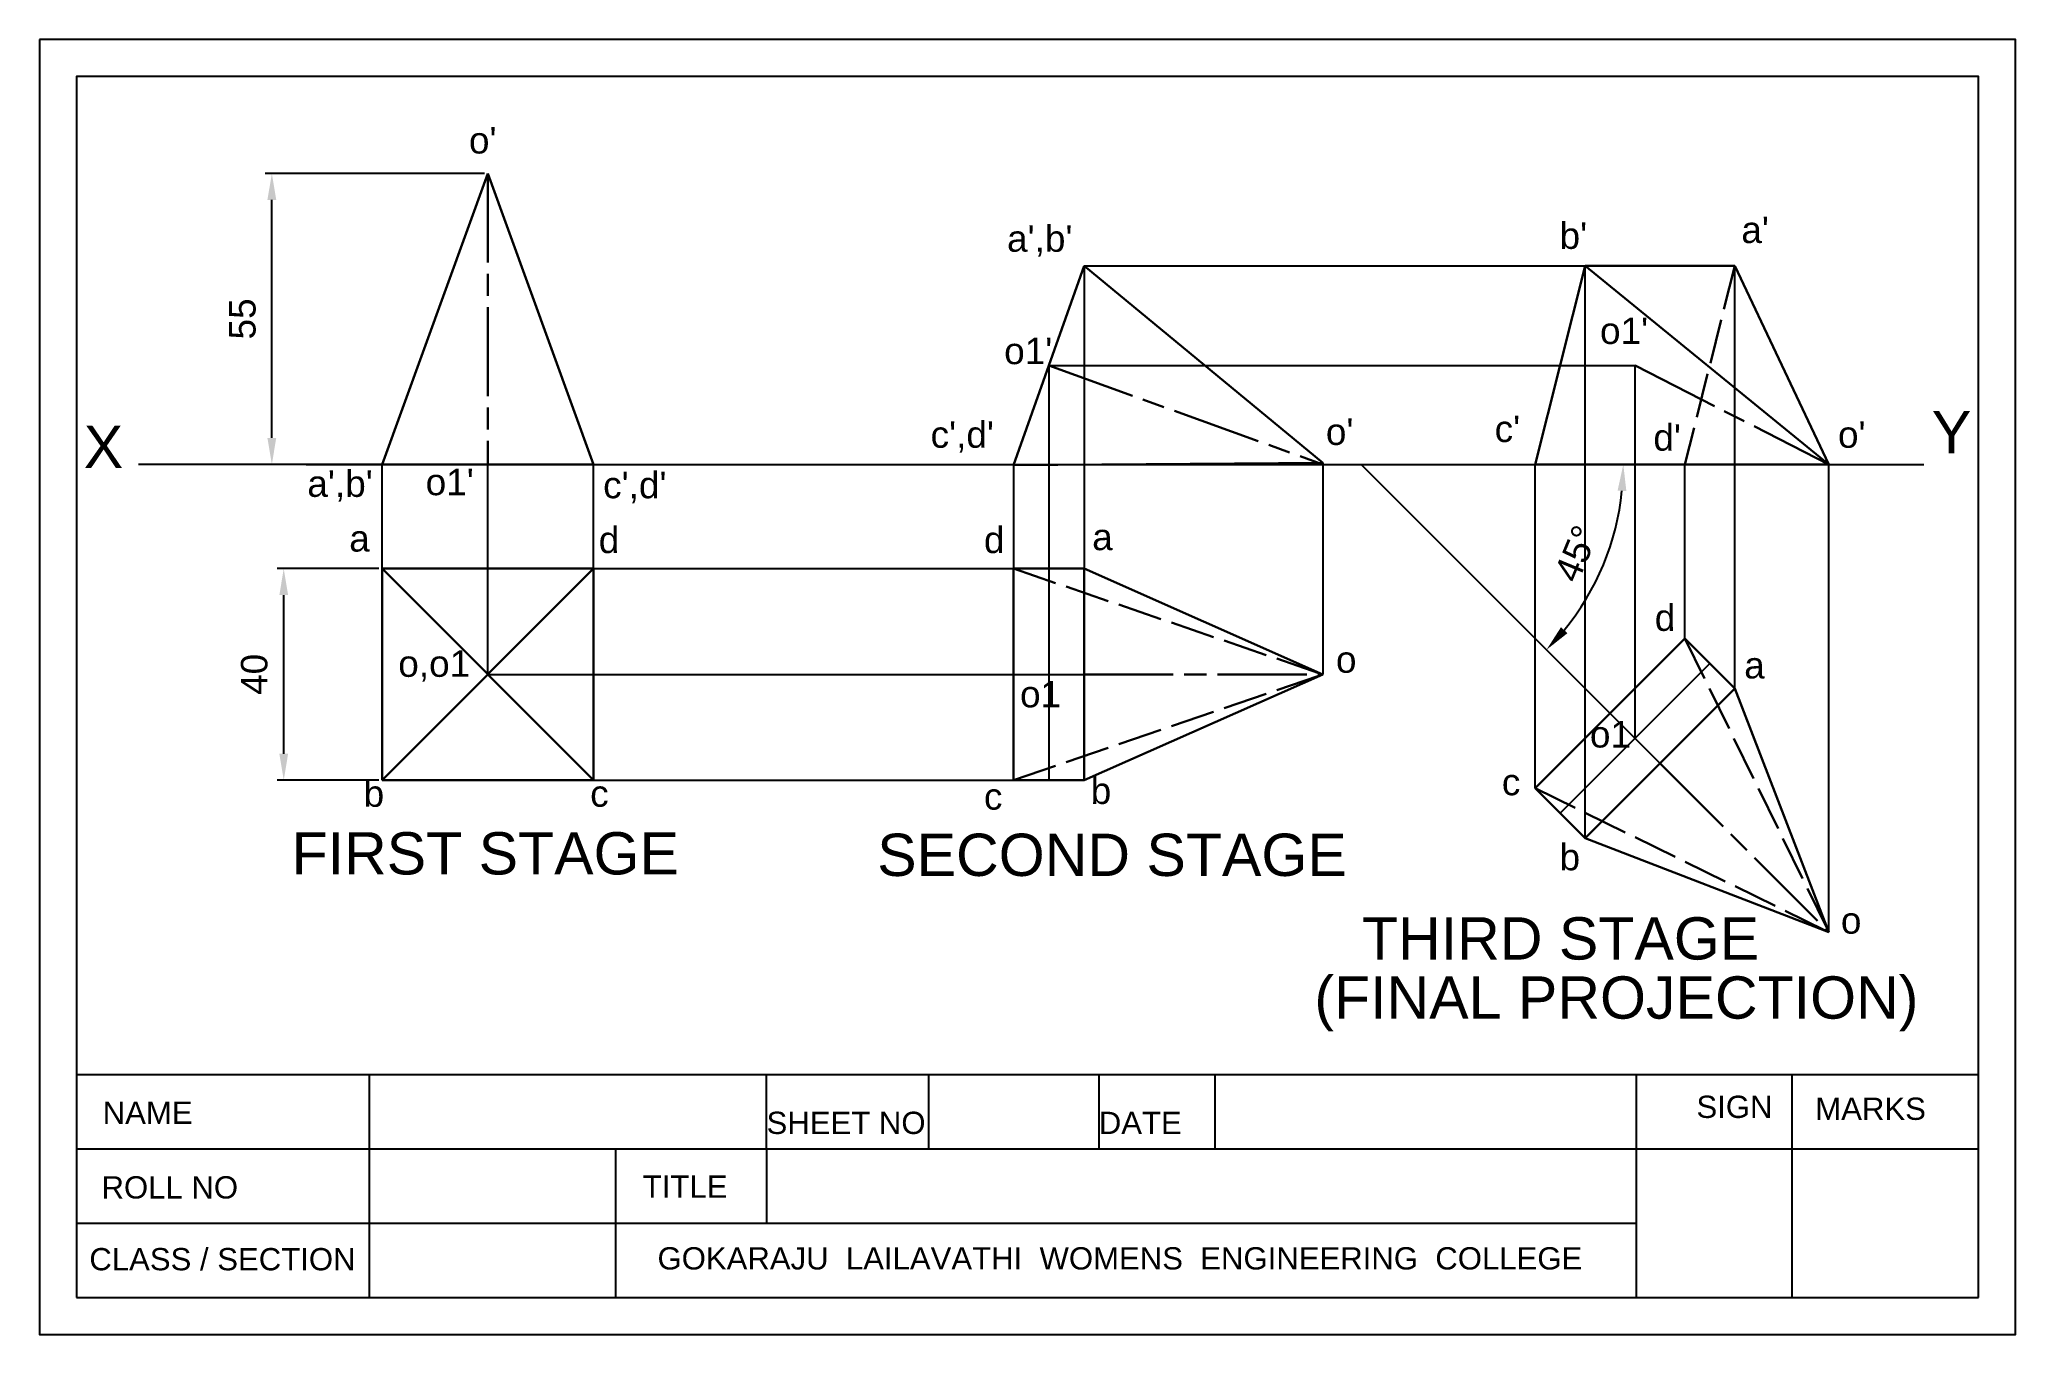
# Model space of a CAD drawing. Header units: millimetres. Extents: x 0 to 266, y 0 to 174.
import ezdxf

# ---------------------------------------------------------------- set-up
doc = ezdxf.new("R2010")
doc.units = ezdxf.units.MM
doc.linetypes.add('ACAD_ISO02W100', pattern=[15, 12, -3])
doc.linetypes.add('ACAD_ISO08W100', pattern=[36, 24, -3, 6, -3])
doc.styles.get("Standard").update_dxf_attribs({"font": 'arial.ttf'})
doc.dimstyles.new('ISO-25', dxfattribs={"dimtxt": 5, "dimasz": 5, "dimexe": 1.25, "dimexo": 0.625, "dimgap": 3, "dimtad": 1, "dimdec": 0, "dimtxsty": 'Standard', "dimcen": 2.5, "dimadec": 0, "dimazin": 0, "dimtfac": 1, "dimtdec": 0, "dimtmove": 0, "dimatfit": 3, "dimfxl": 1, "dimarcsym": 0})

# ---------------------------------------------------------------- blocks, each defined once
blk = doc.blocks.new('*D4')
at = {"color": 0, "lineweight": -2, "transparency": 16777216}
for p, q in [((45.7, 103.14), (32.01, 103.14)), ((32.9, 78.21), (32.9, 99.58)), ((45.7, 74.65), (32.01, 74.65))]:
    blk.add_line(p, q, dxfattribs=at)
at = {"color": 0, "transparency": 16777216}
for points in [[(32.31, 99.58), (33.49, 99.58), (32.9, 103.14)], [(32.31, 78.21), (33.49, 78.21), (32.9, 74.65)]]:
    blk.add_solid(points, dxfattribs=at)
at = {"layer": 'Defpoints', "color": 0, "transparency": 16777216}
for p in [(32.9, 103.14), (46.14, 103.14), (46.14, 74.65)]:
    blk.add_point(p, dxfattribs=at)
at = {"color": 0, "lineweight": 5, "transparency": 16777216, "insert": (28.94, 88.9), "char_height": 3.562, "attachment_point": 5, "rotation": 90}
blk.add_mtext('40', dxfattribs=at)
blk = doc.blocks.new('*D5')
at = {"color": 0, "lineweight": -2, "transparency": 16777216}
for p, q in [((59.95, 156.36), (30.4, 156.36)), ((31.3, 120.74), (31.3, 152.8)), ((59.95, 117.18), (30.4, 117.18))]:
    blk.add_line(p, q, dxfattribs=at)
at = {"color": 0, "transparency": 16777216}
for points in [[(30.7, 152.8), (31.89, 152.8), (31.3, 156.36)], [(30.7, 120.74), (31.89, 120.74), (31.3, 117.18)]]:
    blk.add_solid(points, dxfattribs=at)
at = {"layer": 'Defpoints', "color": 0, "transparency": 16777216}
for p in [(31.3, 156.36), (60.39, 156.36), (60.39, 117.18)]:
    blk.add_point(p, dxfattribs=at)
at = {"color": 0, "lineweight": 5, "transparency": 16777216, "insert": (27.35, 136.77), "char_height": 3.562, "attachment_point": 5, "rotation": 90}
blk.add_mtext('55', dxfattribs=at)
blk = doc.blocks.new('*D6')
at = {"color": 0, "lineweight": -2, "ltscale": 0.5, "transparency": 16777216}
blk.add_arc((178.04, 117.18), 35.32, 320.7804, 354.2196, dxfattribs=at)
at = {"color": 0, "ltscale": 0.5, "transparency": 16777216}
for points in [[(212.59, 113.65), (213.77, 113.59), (213.36, 117.18)], [(205.84, 94.45), (204.96, 95.25), (203.01, 92.21)]]:
    blk.add_solid(points, dxfattribs=at)
at = {"layer": 'Defpoints', "color": 0, "ltscale": 0.5, "transparency": 16777216}
for p in [(35.91, 117.18), (178.04, 117.18), (253.85, 117.18), (208.63, 99.52), (211.58, 83.64)]:
    blk.add_point(p, dxfattribs=at)
at = {"color": 0, "lineweight": 25, "ltscale": 0.5, "transparency": 16777216, "insert": (207.02, 105.17), "char_height": 3.562, "attachment_point": 5, "rotation": 67.5}
blk.add_mtext('45°', dxfattribs=at)
blk = doc.blocks.new('GOKARAJU3')
for p, q in [((5, 169.4), (5, 5)), ((261.19, 169.4), (5, 169.4)), ((261.19, 5), (261.19, 169.4)), ((5, 35), (261.19, 35)), ((44.39, 35), (44.39, 5)), ((97.94, 25), (97.94, 35)), ((119.76, 35), (119.76, 25)), ((142.7, 35), (142.7, 25)), ((158.32, 35), (158.32, 25)), ((215.08, 35), (215.08, 5)), ((236.07, 35), (236.07, 5)), ((5, 25), (261.19, 25)), ((77.59, 25), (77.59, 5)), ((97.94, 25), (97.94, 15)), ((5, 15), (215.08, 15)), ((5, 5), (261.19, 5))]:
    blk.add_line(p, q)
blk.add_lwpolyline([(0, 174.4), (0, 0), (266.19, 0), (266.19, 174.4)], close=True)
at = {"char_height": 3}
for s, width, insert, attachment_point in [('SIGN', 10.7612, (223.21, 32.16), 1), ('MARKS', 16.273, (239.22, 31.9), 1), ('NAME', 15.9424, (8.51, 31.36), 1), ('SHEET NO', 21.0026, (97.94, 30), 1), ('DATE', 14.9315, (142.7, 30), 1), ('ROLL NO', 20.6744, (8.35, 21.31), 1), ('TITLE', 14.1732, (81.27, 21.41), 1), ('CLASS / SECTION', 35.77, (6.71, 11.64), 1), ('GOKARAJU  LAILAVATHI  WOMENS  ENGINEERING  COLLEGE', 147.5066, (145.54, 10.23), 5)]:
    blk.add_mtext_dynamic_manual_height_columns(s, width=width, gutter_width=15, heights=[0], dxfattribs=dict(at, insert=insert, attachment_point=attachment_point))

msp = doc.modelspace()

# ---------------------------------------------------------------- linework, layer by layer
at = {"lineweight": 30}
for p, q in [((46.14, 117.18), (60.39, 156.36)), ((60.39, 156.36), (74.64, 117.18)), ((140.71, 143.92), (131.19, 117.07)), ((140.71, 143.92), (172.88, 117.4)), ((201.5, 117.18), (208.24, 143.92)), ((208.24, 143.92), (241.06, 117.18)), ((208.24, 143.92), (228.38, 143.92)), ((228.38, 143.92), (241.06, 117.18)), ((46.14, 117.18), (74.64, 117.18)), ((172.88, 117.4), (131.19, 117.07)), ((201.5, 117.18), (241.06, 117.18)), ((46.14, 103.14), (46.14, 74.65)), ((74.64, 103.14), (46.14, 103.14)), ((46.14, 74.65), (74.64, 103.14)), ((46.14, 103.14), (74.64, 74.65)), ((74.64, 74.65), (74.64, 103.14)), ((131.19, 103.14), (131.19, 74.65)), ((140.71, 103.14), (131.19, 103.14)), ((140.71, 103.14), (172.88, 88.9)), ((140.71, 74.65), (140.71, 103.14)), ((221.65, 93.72), (201.5, 73.57)), ((228.38, 86.98), (221.65, 93.72)), ((140.71, 74.65), (172.88, 88.9)), ((208.24, 66.84), (228.38, 86.98)), ((228.38, 86.98), (241.06, 54.17)), ((46.14, 74.65), (74.64, 74.65)), ((131.19, 74.65), (140.71, 74.65)), ((201.5, 73.57), (208.24, 66.84)), ((208.24, 66.84), (241.06, 54.17))]:
    msp.add_line(p, q, dxfattribs=at)
at = {"linetype": 'ACAD_ISO08W100', "lineweight": 30, "ltscale": 0.5}
for p, q in [((60.39, 156.36), (60.39, 117.18)), ((135.95, 130.49), (172.88, 117.18)), ((214.94, 130.49), (241.06, 117.18)), ((140.71, 88.9), (172.88, 88.9)), ((218.31, 76.91), (241.06, 54.17))]:
    msp.add_line(p, q, dxfattribs=at)
for p, q in [((140.71, 143.92), (140.71, 74.65)), ((140.71, 143.92), (228.38, 143.92)), ((208.24, 117.18), (208.24, 143.92)), ((228.38, 117.18), (228.38, 143.92)), ((135.95, 130.49), (135.95, 74.65)), ((135.95, 130.49), (214.94, 130.49)), ((204.85, 130.49), (214.94, 130.49)), ((214.94, 117.18), (214.94, 130.49)), ((35.91, 117.18), (253.85, 117.18)), ((46.14, 103.14), (46.14, 117.18)), ((60.39, 88.9), (60.39, 117.18)), ((74.64, 103.14), (74.64, 117.18)), ((172.88, 117.4), (172.88, 88.9)), ((201.5, 73.57), (201.5, 117.18)), ((208.24, 66.84), (208.24, 117.18)), ((208.24, 117.18), (208.24, 117.18)), ((214.94, 80.28), (214.94, 117.18)), ((221.65, 93.72), (221.65, 117.18)), ((228.38, 86.98), (228.38, 117.18)), ((241.06, 54.17), (241.06, 117.18)), ((131.19, 117.07), (131.19, 74.65)), ((74.64, 103.14), (140.71, 103.14)), ((135.95, 103.14), (135.95, 74.65)), ((60.39, 88.9), (74.64, 88.9)), ((74.64, 88.9), (140.71, 88.9)), ((123.76, 88.9), (140.71, 88.9)), ((225.02, 90.35), (204.87, 70.2)), ((211.58, 83.64), (218.31, 76.91)), ((74.64, 74.65), (140.71, 74.65))]:
    msp.add_line(p, q)
at = {"linetype": 'ACAD_ISO02W100', "lineweight": 30, "ltscale": 0.5}
for p, q in [((228.38, 143.92), (221.65, 117.18)), ((131.19, 103.14), (172.88, 88.9)), ((221.65, 93.72), (241.06, 54.17)), ((131.19, 74.65), (172.88, 88.9)), ((201.5, 73.57), (241.06, 54.17))]:
    msp.add_line(p, q, dxfattribs=at)
at = {"lineweight": 25, "ltscale": 0.5}
for p, q in [((30.4, 117.18), (13.35, 117.18)), ((211.58, 83.64), (178.04, 117.18))]:
    msp.add_line(p, q, dxfattribs=at)
at = {"linetype": 'Continuous'}
msp.add_lwpolyline([(5, 35), (261.19, 35), (261.19, 169.4), (5, 169.4)], close=True, dxfattribs=at)

# ---------------------------------------------------------------- block references
msp.add_blockref('GOKARAJU3', (0, 0))

# ---------------------------------------------------------------- texts
at = {"linetype": 'ACAD_ISO02W100', "lineweight": 30, "ltscale": 0.5}
for s, height, p in [("o'", 3.562, (57.85, 159.05)), ("a',b'", 3.562, (130.34, 145.82)), ("b'", 3.562, (204.77, 146.21)), ("a'", 3.562, (229.26, 146.99)), ("o1'", 3.562, (210.22, 133.4)), ("o1'", 3.562, (129.95, 130.68)), ("c',d'", 3.562, (120.04, 119.42)), ("o'", 3.562, (173.29, 119.8)), ("c'", 3.562, (196.03, 120.19)), ("d'", 3.562, (217.41, 119.03)), ("o'", 3.562, (242.28, 119.42)), ("a',b'", 3.562, (36.08, 112.81)), ("o1'", 3.562, (52.02, 113.03)), ("c',d'", 3.562, (75.93, 112.62)), ('a', 3.56, (41.72, 105.44)), ('d', 3.56, (75.34, 105.24)), ('d', 3.56, (127.23, 105.24)), ('a', 3.56, (141.81, 105.63)), ('d', 3.56, (217.6, 94.76)), ('o,o1', 3.562, (48.33, 88.57)), ('o', 3.56, (174.65, 89.12)), ('a', 3.56, (229.65, 88.35)), ('o1', 3.562, (132.09, 84.46)), ('o1', 3.562, (208.86, 79.05)), ('b', 3.56, (43.66, 71.07)), ('b', 3.56, (141.61, 71.45)), ('c', 3.56, (197, 72.62)), ('c', 3.56, (74.18, 71.07)), ('c', 3.56, (127.23, 70.68)), ('b', 3.56, (204.77, 62.52)), ('o', 3.56, (242.67, 53.98))]:
    msp.add_text(s, height=height, dxfattribs=at).set_placement(p)
at = {"lineweight": 25, "ltscale": 0.5}
for s, height, p in [('Y', 5.7, (254.92, 118.65)), ('X', 5.7, (5.96, 116.7)), ('FIRST STAGE', 5.6989, (33.95, 61.95)), ('SECOND STAGE', 5.6989, (112.85, 61.75)), ('THIRD STAGE', 5.6989, (178.15, 50.49)), ('(FINAL PROJECTION)', 5.6989, (171.74, 42.53))]:
    msp.add_text(s, height=height, dxfattribs=at).set_placement(p)

# ---------------------------------------------------------------- dimensions: what is measured, and where the dimension line sits
at = {"lineweight": 5}
for base, p1, p2, picture, middle in [((31.3, 156.36), (60.39, 117.18), (60.39, 156.36), '*D5', (27.35, 136.77)), ((32.9, 103.14), (46.14, 74.65), (46.14, 103.14), '*D4', (28.94, 88.9))]:
    dim = msp.add_linear_dim(base=base, p1=p1, p2=p2, angle=90, dimstyle='ISO-25', override={"dimscale": 0.712359, "dimlfac": 1.403786}, dxfattribs=at)
    dim.commit()
    dim.dimension.update_dxf_attribs({"geometry": picture, "text_midpoint": middle})
at = {"lineweight": 25, "ltscale": 0.5}
dim = msp.add_angular_dim_2l(base=(208.63, 99.52), line1=((35.91, 117.18), (253.85, 117.18)), line2=((211.58, 83.64), (178.04, 117.18)), dimstyle='ISO-25', override={"dimscale": 0.712359, "dimlfac": 1.403786}, dxfattribs=at)
dim.commit()
dim.dimension.update_dxf_attribs({"geometry": '*D6', "text_midpoint": (207.02, 105.17)})

doc.saveas('drawing.dxf')
